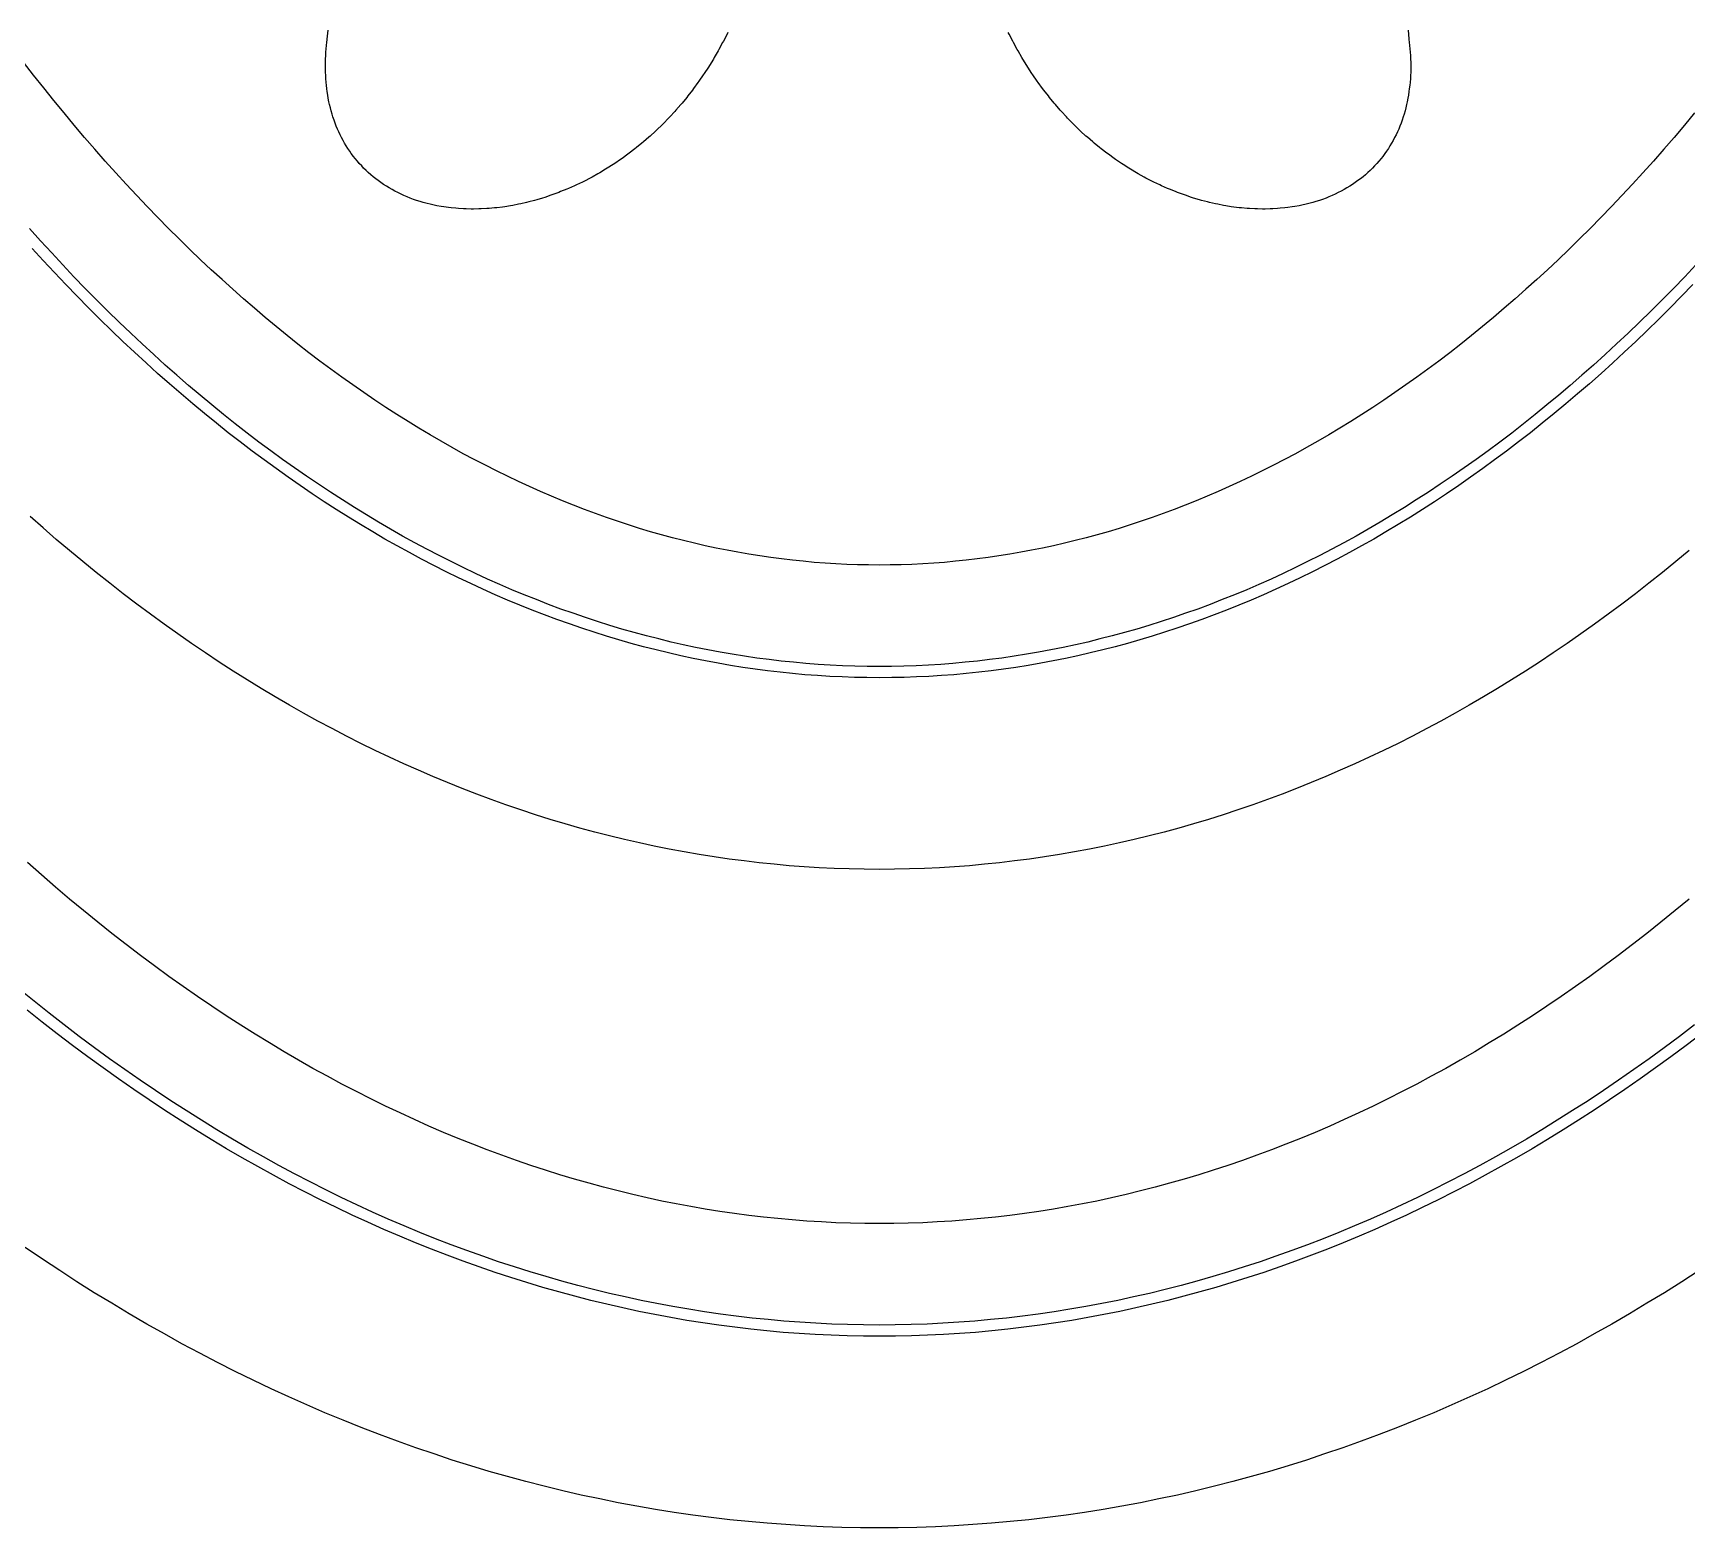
# Model space of a CAD drawing. Header units: metres. Extents: x 10 to 1210, y 10 to 2778.
# Drawn here: x 944.9 to 1091.6, y 1846 to 1978.6 of the extents above; entities that cross this region are included whole.
import ezdxf

# ---------------------------------------------------------------- set-up
doc = ezdxf.new("R2010")
doc.units = ezdxf.units.M
for name, color, linetype in [('ACIKLIK', 5, 'Continuous'), ('CAM_SABLON', 4, 'Continuous'), ('DIS_KENAR_V91_Z3', 1, 'Continuous'), ('LAMBA_T4_Z4', 3, 'Continuous')]:
    doc.layers.add(name, color=color, linetype=linetype)

msp = doc.modelspace()

# ---------------------------------------------------------------- linework, layer by layer
at = {"layer": 'ACIKLIK'}
for points in [[(1092.32, 1971.53), (1091.41, 1970.44), (1090.5, 1969.36), (1089.58, 1968.3), (1088.66, 1967.25), (1087.73, 1966.22), (1086.8, 1965.21), (1085.87, 1964.2), (1084.94, 1963.22), (1084, 1962.25), (1083.06, 1961.29), (1082.11, 1960.35), (1081.17, 1959.42), (1080.22, 1958.51), (1079.27, 1957.62), (1078.31, 1956.74), (1077.35, 1955.88), (1076.39, 1955.03), (1075.43, 1954.2), (1074.47, 1953.38), (1073.5, 1952.58), (1072.54, 1951.79), (1071.57, 1951.02), (1070.6, 1950.26), (1069.63, 1949.52), (1068.65, 1948.8), (1067.68, 1948.09), (1066.7, 1947.4), (1065.73, 1946.72), (1064.75, 1946.05), (1063.77, 1945.41), (1062.79, 1944.78), (1061.81, 1944.16), (1060.84, 1943.56), (1059.86, 1942.97), (1058.88, 1942.4), (1057.9, 1941.84), (1056.92, 1941.3), (1055.94, 1940.78), (1054.95, 1940.27), (1053.97, 1939.77), (1053, 1939.29), (1052.02, 1938.83), (1051.04, 1938.38), (1050.06, 1937.94), (1049.08, 1937.52), (1048.1, 1937.11), (1047.12, 1936.72), (1046.15, 1936.34), (1045.17, 1935.98), (1044.19, 1935.63), (1043.22, 1935.3), (1042.25, 1934.98), (1041.27, 1934.67), (1040.3, 1934.38), (1039.33, 1934.1), (1038.35, 1933.84), (1037.38, 1933.59), (1036.41, 1933.35), (1035.44, 1933.13), (1034.48, 1932.92), (1033.51, 1932.73), (1032.54, 1932.55), (1031.57, 1932.38), (1030.61, 1932.23), (1029.64, 1932.09), (1028.67, 1931.96), (1027.71, 1931.85), (1026.75, 1931.75), (1025.78, 1931.66), (1024.82, 1931.59), (1023.85, 1931.53), (1022.89, 1931.48), (1021.93, 1931.45), (1020.96, 1931.43), (1020, 1931.42), (1019.04, 1931.43), (1018.07, 1931.45), (1017.11, 1931.48), (1016.15, 1931.53), (1015.18, 1931.59), (1014.22, 1931.66), (1013.25, 1931.75), (1012.29, 1931.85), (1011.33, 1931.96), (1010.36, 1932.09), (1009.39, 1932.23), (1008.43, 1932.38), (1007.46, 1932.55), (1006.49, 1932.73), (1005.52, 1932.92), (1004.56, 1933.13), (1003.59, 1933.35), (1002.62, 1933.59), (1001.65, 1933.84), (1000.67, 1934.1), (999.7, 1934.38), (998.73, 1934.67), (997.75, 1934.98), (996.78, 1935.3), (995.81, 1935.63), (994.83, 1935.98), (993.85, 1936.34), (992.88, 1936.72), (991.9, 1937.11), (990.92, 1937.52), (989.94, 1937.94), (988.96, 1938.38), (987.98, 1938.83), (987, 1939.29), (986.03, 1939.77), (985.05, 1940.27), (984.06, 1940.78), (983.08, 1941.3), (982.1, 1941.84), (981.12, 1942.4), (980.14, 1942.97), (979.16, 1943.56), (978.19, 1944.16), (977.21, 1944.78), (976.23, 1945.41), (975.25, 1946.05), (974.27, 1946.72), (973.3, 1947.4), (972.32, 1948.09), (971.35, 1948.8), (970.37, 1949.52), (969.4, 1950.26), (968.43, 1951.02), (967.46, 1951.79), (966.5, 1952.58), (965.53, 1953.38), (964.57, 1954.2), (963.61, 1955.03), (962.65, 1955.88), (961.69, 1956.74), (960.73, 1957.62), (959.78, 1958.51), (958.83, 1959.42), (957.89, 1960.35), (956.94, 1961.29), (956, 1962.25), (955.06, 1963.22), (954.13, 1964.2), (953.2, 1965.21), (952.27, 1966.22), (951.34, 1967.25), (950.42, 1968.3), (949.5, 1969.36), (948.59, 1970.44), (947.68, 1971.53), (946.78, 1972.64), (945.88, 1973.76), (944.98, 1974.89), (944.09, 1976.04)], [(1091.84, 1901.79), (1090.59, 1900.76), (1089.33, 1899.74), (1088.08, 1898.74), (1086.82, 1897.75), (1085.55, 1896.79), (1084.29, 1895.85), (1083.02, 1894.93), (1081.75, 1894.03), (1080.48, 1893.14), (1079.21, 1892.28), (1077.93, 1891.43), (1076.65, 1890.61), (1075.38, 1889.8), (1074.1, 1889.02), (1072.81, 1888.25), (1071.53, 1887.5), (1070.25, 1886.77), (1068.96, 1886.07), (1067.68, 1885.38), (1066.39, 1884.71), (1065.1, 1884.06), (1063.81, 1883.42), (1062.52, 1882.81), (1061.23, 1882.22), (1059.95, 1881.64), (1058.66, 1881.09), (1057.37, 1880.55), (1056.07, 1880.04), (1054.78, 1879.54), (1053.49, 1879.06), (1052.2, 1878.6), (1050.91, 1878.15), (1049.62, 1877.73), (1048.33, 1877.32), (1047.04, 1876.94), (1045.75, 1876.57), (1044.46, 1876.22), (1043.17, 1875.89), (1041.88, 1875.57), (1040.59, 1875.28), (1039.3, 1875), (1038.02, 1874.74), (1036.73, 1874.5), (1035.44, 1874.28), (1034.15, 1874.08), (1032.86, 1873.89), (1031.58, 1873.72), (1030.29, 1873.57), (1029, 1873.44), (1027.72, 1873.32), (1026.43, 1873.22), (1025.14, 1873.14), (1023.86, 1873.08), (1022.57, 1873.04), (1021.29, 1873.01), (1020, 1873), (1018.71, 1873.01), (1017.43, 1873.04), (1016.14, 1873.08), (1014.86, 1873.14), (1013.57, 1873.22), (1012.28, 1873.32), (1011, 1873.44), (1009.71, 1873.57), (1008.42, 1873.72), (1007.14, 1873.89), (1005.85, 1874.08), (1004.56, 1874.28), (1003.27, 1874.5), (1001.98, 1874.74), (1000.7, 1875), (999.41, 1875.28), (998.12, 1875.57), (996.83, 1875.89), (995.54, 1876.22), (994.25, 1876.57), (992.96, 1876.94), (991.67, 1877.32), (990.38, 1877.73), (989.09, 1878.15), (987.8, 1878.6), (986.51, 1879.06), (985.22, 1879.54), (983.93, 1880.04), (982.63, 1880.55), (981.34, 1881.09), (980.05, 1881.64), (978.77, 1882.22), (977.48, 1882.81), (976.19, 1883.42), (974.9, 1884.06), (973.61, 1884.71), (972.32, 1885.38), (971.04, 1886.07), (969.75, 1886.77), (968.47, 1887.5), (967.19, 1888.25), (965.9, 1889.02), (964.62, 1889.8), (963.35, 1890.61), (962.07, 1891.43), (960.79, 1892.28), (959.52, 1893.14), (958.25, 1894.03), (956.98, 1894.93), (955.71, 1895.85), (954.45, 1896.79), (953.18, 1897.75), (951.92, 1898.74), (950.67, 1899.74), (949.41, 1900.76), (948.16, 1901.79), (946.91, 1902.85), (945.67, 1903.93), (944.43, 1905.03)]]:
    msp.add_lwpolyline(points, dxfattribs=at)
at = {"layer": 'CAM_SABLON'}
for points in [[(1092.43, 1958.04), (1091.44, 1957), (1090.44, 1955.96), (1089.44, 1954.95), (1088.44, 1953.94), (1087.43, 1952.96), (1086.41, 1951.99), (1085.39, 1951.03), (1084.37, 1950.09), (1083.35, 1949.16), (1082.32, 1948.26), (1081.29, 1947.36), (1080.26, 1946.48), (1079.22, 1945.62), (1078.18, 1944.78), (1077.13, 1943.95), (1076.09, 1943.13), (1075.04, 1942.33), (1073.99, 1941.55), (1072.93, 1940.78), (1071.88, 1940.03), (1070.82, 1939.3), (1069.76, 1938.58), (1068.7, 1937.88), (1067.63, 1937.19), (1066.57, 1936.52), (1065.5, 1935.86), (1064.43, 1935.22), (1063.36, 1934.6), (1062.29, 1933.99), (1061.21, 1933.4), (1060.14, 1932.82), (1059.06, 1932.26), (1057.99, 1931.72), (1056.91, 1931.19), (1055.83, 1930.67), (1054.75, 1930.18), (1053.67, 1929.7), (1052.59, 1929.23), (1051.5, 1928.78), (1050.42, 1928.35), (1049.34, 1927.93), (1048.25, 1927.52), (1047.17, 1927.14), (1046.08, 1926.77), (1045, 1926.41), (1043.91, 1926.07), (1042.83, 1925.74), (1041.74, 1925.43), (1040.65, 1925.14), (1039.57, 1924.86), (1038.48, 1924.59), (1037.39, 1924.35), (1036.31, 1924.11), (1035.22, 1923.89), (1034.13, 1923.69), (1033.05, 1923.5), (1031.96, 1923.33), (1030.87, 1923.17), (1029.78, 1923.03), (1028.7, 1922.9), (1027.61, 1922.79), (1026.52, 1922.69), (1025.44, 1922.61), (1024.35, 1922.54), (1023.26, 1922.49), (1022.17, 1922.45), (1021.09, 1922.43), (1020, 1922.42), (1018.91, 1922.43), (1017.83, 1922.45), (1016.74, 1922.49), (1015.65, 1922.54), (1014.56, 1922.61), (1013.48, 1922.69), (1012.39, 1922.79), (1011.3, 1922.9), (1010.22, 1923.03), (1009.13, 1923.17), (1008.04, 1923.33), (1006.95, 1923.5), (1005.87, 1923.69), (1004.78, 1923.89), (1003.69, 1924.11), (1002.61, 1924.35), (1001.52, 1924.59), (1000.43, 1924.86), (999.35, 1925.14), (998.26, 1925.43), (997.17, 1925.74), (996.09, 1926.07), (995, 1926.41), (993.92, 1926.77), (992.83, 1927.14), (991.75, 1927.52), (990.66, 1927.93), (989.58, 1928.35), (988.5, 1928.78), (987.41, 1929.23), (986.33, 1929.7), (985.25, 1930.18), (984.17, 1930.67), (983.09, 1931.19), (982.01, 1931.72), (980.94, 1932.26), (979.86, 1932.82), (978.79, 1933.4), (977.71, 1933.99), (976.64, 1934.6), (975.57, 1935.22), (974.5, 1935.86), (973.43, 1936.52), (972.37, 1937.19), (971.3, 1937.88), (970.24, 1938.58), (969.18, 1939.3), (968.12, 1940.03), (967.07, 1940.78), (966.01, 1941.55), (964.96, 1942.33), (963.91, 1943.13), (962.87, 1943.95), (961.82, 1944.78), (960.78, 1945.62), (959.74, 1946.48), (958.71, 1947.36), (957.68, 1948.26), (956.65, 1949.16), (955.63, 1950.09), (954.61, 1951.03), (953.59, 1951.99), (952.57, 1952.96), (951.56, 1953.94), (950.56, 1954.95), (949.56, 1955.96), (948.56, 1957), (947.57, 1958.04), (946.58, 1959.11), (945.59, 1960.19), (944.61, 1961.28)], [(1092.31, 1890.62), (1090.97, 1889.6), (1089.63, 1888.6), (1088.28, 1887.62), (1086.93, 1886.66), (1085.57, 1885.72), (1084.22, 1884.8), (1082.86, 1883.9), (1081.49, 1883.02), (1080.13, 1882.16), (1078.76, 1881.32), (1077.39, 1880.5), (1076.01, 1879.7), (1074.64, 1878.92), (1073.26, 1878.16), (1071.88, 1877.42), (1070.5, 1876.7), (1069.11, 1876), (1067.73, 1875.32), (1066.34, 1874.66), (1064.95, 1874.02), (1063.56, 1873.4), (1062.16, 1872.8), (1060.77, 1872.22), (1059.37, 1871.66), (1057.97, 1871.12), (1056.58, 1870.6), (1055.18, 1870.1), (1053.78, 1869.62), (1052.37, 1869.16), (1050.97, 1868.72), (1049.57, 1868.3), (1048.17, 1867.9), (1046.76, 1867.52), (1045.36, 1867.16), (1043.95, 1866.81), (1042.54, 1866.49), (1041.14, 1866.19), (1039.73, 1865.91), (1038.32, 1865.64), (1036.91, 1865.4), (1035.51, 1865.18), (1034.1, 1864.97), (1032.69, 1864.79), (1031.28, 1864.62), (1029.87, 1864.48), (1028.46, 1864.35), (1027.05, 1864.24), (1025.64, 1864.16), (1024.23, 1864.09), (1022.82, 1864.04), (1021.41, 1864.01), (1020, 1864), (1018.59, 1864.01), (1017.18, 1864.04), (1015.77, 1864.09), (1014.36, 1864.16), (1012.95, 1864.24), (1011.54, 1864.35), (1010.13, 1864.48), (1008.72, 1864.62), (1007.31, 1864.79), (1005.9, 1864.97), (1004.49, 1865.18), (1003.09, 1865.4), (1001.68, 1865.64), (1000.27, 1865.91), (998.86, 1866.19), (997.46, 1866.49), (996.05, 1866.81), (994.64, 1867.16), (993.24, 1867.52), (991.83, 1867.9), (990.43, 1868.3), (989.03, 1868.72), (987.63, 1869.16), (986.22, 1869.62), (984.82, 1870.1), (983.42, 1870.6), (982.03, 1871.12), (980.63, 1871.66), (979.23, 1872.22), (977.84, 1872.8), (976.44, 1873.4), (975.05, 1874.02), (973.66, 1874.66), (972.27, 1875.32), (970.89, 1876), (969.5, 1876.7), (968.12, 1877.42), (966.74, 1878.16), (965.36, 1878.92), (963.99, 1879.7), (962.61, 1880.5), (961.24, 1881.32), (959.87, 1882.16), (958.51, 1883.02), (957.14, 1883.9), (955.78, 1884.8), (954.43, 1885.72), (953.07, 1886.66), (951.72, 1887.62), (950.37, 1888.6), (949.03, 1889.6), (947.69, 1890.62), (946.36, 1891.66), (945.02, 1892.72), (943.7, 1893.8)]]:
    msp.add_lwpolyline(points, dxfattribs=at)
at = {"layer": 'DIS_KENAR_V91_Z3'}
for points in [[(1006.56, 1978.65), (1006.49, 1978.52), (1006.17, 1977.9), (1006.1, 1977.77), (1005.77, 1977.16), (1005.7, 1977.03), (1005.36, 1976.44), (1005.28, 1976.31), (1004.92, 1975.73), (1004.84, 1975.6), (1004.47, 1975.03), (1004.38, 1974.9), (1004, 1974.35), (1003.91, 1974.22), (1003.52, 1973.69), (1003.42, 1973.55), (1003.01, 1973.03), (1002.91, 1972.9), (1002.5, 1972.4), (1002.39, 1972.27), (1001.96, 1971.78), (1001.85, 1971.65), (1001.41, 1971.18), (1001.3, 1971.06), (1000.85, 1970.6), (1000.73, 1970.47), (1000.27, 1970.03), (1000.15, 1969.91), (999.68, 1969.48), (999.55, 1969.37), (999.07, 1968.96), (998.94, 1968.84), (998.46, 1968.45), (998.32, 1968.34), (997.82, 1967.96), (997.68, 1967.86), (997.18, 1967.49), (997.04, 1967.39), (996.53, 1967.05), (996.38, 1966.95), (995.87, 1966.62), (995.71, 1966.53), (995.2, 1966.22), (995.04, 1966.13), (994.52, 1965.84), (994.36, 1965.75), (993.83, 1965.48), (993.66, 1965.4), (993.13, 1965.15), (992.97, 1965.07), (992.44, 1964.83), (992.27, 1964.76), (991.73, 1964.55), (991.56, 1964.48), (991.03, 1964.28), (990.85, 1964.22), (990.32, 1964.04), (990.13, 1963.98), (989.61, 1963.83), (989.42, 1963.77), (988.9, 1963.64), (988.71, 1963.59), (988.19, 1963.47), (987.99, 1963.43), (987.48, 1963.33), (987.28, 1963.29), (986.78, 1963.21), (986.57, 1963.18), (986.08, 1963.12), (985.87, 1963.1), (985.38, 1963.06), (985.17, 1963.04), (984.69, 1963.02), (984.47, 1963.01), (984.01, 1963), (983.79, 1963), (983.34, 1963.01), (983.11, 1963.02), (982.68, 1963.05), (982.44, 1963.07), (982.02, 1963.11), (981.78, 1963.14), (981.38, 1963.19), (981.14, 1963.23), (980.75, 1963.3), (980.51, 1963.35), (980.14, 1963.43), (979.89, 1963.5), (979.54, 1963.59), (979.28, 1963.67), (978.95, 1963.77), (978.69, 1963.86), (978.38, 1963.98), (978.12, 1964.08), (977.83, 1964.21), (977.57, 1964.33), (977.29, 1964.46), (977.03, 1964.59), (976.77, 1964.73), (976.52, 1964.88), (976.27, 1965.03), (976.02, 1965.19), (975.79, 1965.35), (975.55, 1965.52), (975.33, 1965.68), (975.09, 1965.87), (974.89, 1966.04), (974.66, 1966.25), (974.47, 1966.42), (974.25, 1966.64), (974.08, 1966.82), (973.87, 1967.05), (973.7, 1967.24), (973.5, 1967.48), (973.35, 1967.67), (973.16, 1967.92), (973.02, 1968.13), (972.85, 1968.38), (972.71, 1968.6), (972.56, 1968.85), (972.43, 1969.08), (972.29, 1969.34), (972.17, 1969.58), (972.04, 1969.85), (971.93, 1970.1), (971.82, 1970.36), (971.72, 1970.63), (971.63, 1970.89), (971.53, 1971.17), (971.45, 1971.42), (971.37, 1971.72), (971.3, 1971.97), (971.23, 1972.28), (971.17, 1972.52), (971.11, 1972.84), (971.07, 1973.09), (971.02, 1973.42), (970.99, 1973.66), (970.95, 1974), (970.92, 1974.23), (970.9, 1974.59), (970.89, 1974.81), (970.87, 1975.18), (970.87, 1975.39), (970.86, 1975.78), (970.87, 1975.98), (970.88, 1976.37), (970.89, 1976.57), (970.91, 1976.97), (970.93, 1977.15), (970.97, 1977.56), (970.99, 1977.74), (971.03, 1978.06), (971.1, 1978.87)], [(1066.9, 1978.86), (1066.97, 1978.11), (1067.01, 1977.74), (1067.03, 1977.56), (1067.07, 1977.15), (1067.09, 1976.97), (1067.11, 1976.57), (1067.12, 1976.37), (1067.13, 1975.98), (1067.14, 1975.78), (1067.13, 1975.39), (1067.13, 1975.18), (1067.11, 1974.81), (1067.1, 1974.59), (1067.08, 1974.23), (1067.05, 1974), (1067.01, 1973.66), (1066.98, 1973.42), (1066.93, 1973.09), (1066.89, 1972.84), (1066.83, 1972.52), (1066.77, 1972.28), (1066.7, 1971.97), (1066.63, 1971.72), (1066.55, 1971.42), (1066.47, 1971.17), (1066.37, 1970.89), (1066.28, 1970.63), (1066.18, 1970.36), (1066.07, 1970.1), (1065.96, 1969.85), (1065.83, 1969.58), (1065.71, 1969.34), (1065.57, 1969.08), (1065.44, 1968.85), (1065.29, 1968.6), (1065.15, 1968.38), (1064.98, 1968.13), (1064.84, 1967.92), (1064.65, 1967.67), (1064.5, 1967.48), (1064.3, 1967.24), (1064.13, 1967.05), (1063.92, 1966.82), (1063.75, 1966.64), (1063.53, 1966.42), (1063.34, 1966.25), (1063.11, 1966.04), (1062.91, 1965.87), (1062.67, 1965.68), (1062.45, 1965.52), (1062.21, 1965.35), (1061.98, 1965.19), (1061.73, 1965.03), (1061.48, 1964.88), (1061.23, 1964.73), (1060.97, 1964.59), (1060.71, 1964.46), (1060.43, 1964.33), (1060.17, 1964.21), (1059.88, 1964.08), (1059.62, 1963.98), (1059.31, 1963.86), (1059.05, 1963.77), (1058.72, 1963.67), (1058.46, 1963.59), (1058.11, 1963.5), (1057.86, 1963.43), (1057.49, 1963.35), (1057.25, 1963.3), (1056.86, 1963.23), (1056.62, 1963.19), (1056.22, 1963.14), (1055.98, 1963.11), (1055.56, 1963.07), (1055.32, 1963.05), (1054.89, 1963.02), (1054.66, 1963.01), (1054.21, 1963), (1053.99, 1963), (1053.53, 1963.01), (1053.31, 1963.02), (1052.83, 1963.04), (1052.62, 1963.06), (1052.13, 1963.1), (1051.92, 1963.12), (1051.43, 1963.18), (1051.22, 1963.21), (1050.72, 1963.29), (1050.52, 1963.33), (1050.01, 1963.43), (1049.81, 1963.47), (1049.29, 1963.59), (1049.1, 1963.64), (1048.58, 1963.77), (1048.39, 1963.83), (1047.87, 1963.98), (1047.68, 1964.04), (1047.15, 1964.22), (1046.97, 1964.28), (1046.44, 1964.48), (1046.27, 1964.55), (1045.73, 1964.76), (1045.56, 1964.83), (1045.03, 1965.07), (1044.87, 1965.15), (1044.34, 1965.4), (1044.17, 1965.48), (1043.64, 1965.75), (1043.48, 1965.84), (1042.96, 1966.13), (1042.8, 1966.22), (1042.29, 1966.53), (1042.13, 1966.62), (1041.62, 1966.95), (1041.47, 1967.05), (1040.96, 1967.39), (1040.82, 1967.49), (1040.32, 1967.86), (1040.18, 1967.96), (1039.68, 1968.34), (1039.54, 1968.45), (1039.06, 1968.84), (1038.93, 1968.96), (1038.45, 1969.37), (1038.32, 1969.48), (1037.85, 1969.91), (1037.73, 1970.03), (1037.27, 1970.47), (1037.15, 1970.6), (1036.7, 1971.06), (1036.59, 1971.18), (1036.15, 1971.65), (1036.04, 1971.78), (1035.61, 1972.27), (1035.5, 1972.4), (1035.09, 1972.9), (1034.99, 1973.03), (1034.58, 1973.55), (1034.48, 1973.69), (1034.09, 1974.22), (1034, 1974.35), (1033.62, 1974.9), (1033.53, 1975.03), (1033.16, 1975.6), (1033.08, 1975.73), (1032.72, 1976.31), (1032.64, 1976.44), (1032.3, 1977.03), (1032.23, 1977.16), (1031.9, 1977.77), (1031.83, 1977.9), (1031.51, 1978.52), (1031.44, 1978.65)], [(1091.83, 1932.7), (1090.65, 1931.72), (1089.46, 1930.75), (1088.27, 1929.8), (1087.07, 1928.87), (1085.87, 1927.95), (1084.66, 1927.06), (1083.45, 1926.17), (1082.23, 1925.31), (1081.01, 1924.46), (1079.78, 1923.63), (1078.55, 1922.81), (1077.31, 1922.01), (1076.07, 1921.23), (1074.83, 1920.47), (1073.58, 1919.72), (1072.33, 1918.99), (1071.07, 1918.28), (1069.81, 1917.58), (1068.55, 1916.91), (1067.28, 1916.25), (1066.01, 1915.6), (1064.73, 1914.98), (1063.45, 1914.37), (1062.17, 1913.78), (1060.89, 1913.21), (1059.6, 1912.65), (1058.31, 1912.12), (1057.01, 1911.6), (1055.72, 1911.1), (1054.42, 1910.61), (1053.12, 1910.15), (1051.81, 1909.7), (1050.5, 1909.27), (1049.19, 1908.86), (1047.88, 1908.47), (1046.57, 1908.09), (1045.25, 1907.73), (1043.93, 1907.4), (1042.61, 1907.07), (1041.29, 1906.77), (1039.97, 1906.49), (1038.65, 1906.22), (1037.32, 1905.97), (1035.99, 1905.74), (1034.66, 1905.53), (1033.33, 1905.34), (1032, 1905.17), (1030.67, 1905.01), (1029.34, 1904.87), (1028.01, 1904.75), (1026.67, 1904.65), (1025.34, 1904.57), (1024.01, 1904.5), (1022.67, 1904.46), (1021.34, 1904.43), (1020, 1904.42), (1018.66, 1904.43), (1017.33, 1904.46), (1015.99, 1904.5), (1014.66, 1904.57), (1013.33, 1904.65), (1011.99, 1904.75), (1010.66, 1904.87), (1009.33, 1905.01), (1008, 1905.17), (1006.67, 1905.34), (1005.34, 1905.53), (1004.01, 1905.74), (1002.68, 1905.97), (1001.35, 1906.22), (1000.03, 1906.49), (998.71, 1906.77), (997.39, 1907.07), (996.07, 1907.4), (994.75, 1907.73), (993.43, 1908.09), (992.12, 1908.47), (990.81, 1908.86), (989.5, 1909.27), (988.19, 1909.7), (986.88, 1910.15), (985.58, 1910.61), (984.28, 1911.1), (982.99, 1911.6), (981.69, 1912.12), (980.4, 1912.65), (979.11, 1913.21), (977.83, 1913.78), (976.55, 1914.37), (975.27, 1914.98), (973.99, 1915.6), (972.72, 1916.25), (971.45, 1916.91), (970.19, 1917.58), (968.93, 1918.28), (967.67, 1918.99), (966.42, 1919.72), (965.17, 1920.47), (963.93, 1921.23), (962.69, 1922.01), (961.45, 1922.81), (960.22, 1923.63), (958.99, 1924.46), (957.77, 1925.31), (956.55, 1926.17), (955.34, 1927.06), (954.13, 1927.95), (952.93, 1928.87), (951.73, 1929.8), (950.54, 1930.75), (949.35, 1931.72), (948.17, 1932.7), (946.99, 1933.7), (945.82, 1934.71), (944.66, 1935.74)], [(1092.71, 1868.84), (1091.18, 1867.84), (1089.64, 1866.87), (1088.09, 1865.93), (1086.54, 1865), (1084.98, 1864.09), (1083.42, 1863.21), (1081.86, 1862.34), (1080.29, 1861.5), (1078.71, 1860.68), (1077.13, 1859.88), (1075.55, 1859.11), (1073.96, 1858.35), (1072.37, 1857.62), (1070.78, 1856.91), (1069.18, 1856.22), (1067.57, 1855.56), (1065.97, 1854.91), (1064.35, 1854.29), (1062.74, 1853.69), (1061.12, 1853.11), (1059.5, 1852.56), (1057.88, 1852.02), (1056.25, 1851.51), (1054.62, 1851.02), (1052.99, 1850.56), (1051.36, 1850.11), (1049.72, 1849.69), (1048.08, 1849.3), (1046.44, 1848.92), (1044.8, 1848.57), (1043.16, 1848.24), (1041.51, 1847.93), (1039.86, 1847.64), (1038.21, 1847.38), (1036.56, 1847.14), (1034.91, 1846.92), (1033.25, 1846.73), (1031.6, 1846.56), (1029.94, 1846.41), (1028.29, 1846.29), (1026.63, 1846.18), (1024.97, 1846.1), (1023.32, 1846.05), (1021.66, 1846.01), (1020, 1846), (1018.34, 1846.01), (1016.68, 1846.05), (1015.03, 1846.1), (1013.37, 1846.18), (1011.71, 1846.29), (1010.06, 1846.41), (1008.4, 1846.56), (1006.75, 1846.73), (1005.09, 1846.92), (1003.44, 1847.14), (1001.79, 1847.38), (1000.14, 1847.64), (998.49, 1847.93), (996.84, 1848.24), (995.2, 1848.57), (993.56, 1848.92), (991.92, 1849.3), (990.28, 1849.69), (988.64, 1850.11), (987.01, 1850.56), (985.38, 1851.02), (983.75, 1851.51), (982.12, 1852.02), (980.5, 1852.56), (978.88, 1853.11), (977.26, 1853.69), (975.65, 1854.29), (974.03, 1854.91), (972.43, 1855.56), (970.82, 1856.22), (969.22, 1856.91), (967.63, 1857.62), (966.04, 1858.35), (964.45, 1859.11), (962.87, 1859.88), (961.29, 1860.68), (959.71, 1861.5), (958.14, 1862.34), (956.58, 1863.21), (955.02, 1864.09), (953.46, 1865), (951.91, 1865.93), (950.36, 1866.87), (948.82, 1867.84), (947.29, 1868.84), (945.76, 1869.85), (944.24, 1870.88)]]:
    msp.add_lwpolyline(points, dxfattribs=at)
at = {"layer": 'LAMBA_T4_Z4'}
for points in [[(1092.16, 1956.3), (1091.16, 1955.26), (1090.15, 1954.24), (1089.14, 1953.23), (1088.12, 1952.24), (1087.1, 1951.26), (1086.08, 1950.3), (1085.05, 1949.35), (1084.02, 1948.42), (1082.98, 1947.5), (1081.94, 1946.6), (1080.9, 1945.72), (1079.85, 1944.85), (1078.8, 1944), (1077.75, 1943.16), (1076.7, 1942.34), (1075.64, 1941.53), (1074.58, 1940.75), (1073.52, 1939.97), (1072.45, 1939.21), (1071.39, 1938.47), (1070.32, 1937.75), (1069.25, 1937.04), (1068.17, 1936.34), (1067.1, 1935.67), (1066.02, 1935.01), (1064.94, 1934.36), (1063.86, 1933.73), (1062.78, 1933.12), (1061.69, 1932.52), (1060.61, 1931.94), (1059.52, 1931.37), (1058.43, 1930.82), (1057.34, 1930.29), (1056.25, 1929.77), (1055.16, 1929.27), (1054.07, 1928.78), (1052.98, 1928.31), (1051.88, 1927.86), (1050.79, 1927.42), (1049.69, 1926.99), (1048.6, 1926.59), (1047.5, 1926.19), (1046.4, 1925.82), (1045.3, 1925.46), (1044.21, 1925.11), (1043.11, 1924.78), (1042.01, 1924.47), (1040.91, 1924.17), (1039.81, 1923.89), (1038.71, 1923.62), (1037.61, 1923.37), (1036.51, 1923.13), (1035.41, 1922.91), (1034.31, 1922.71), (1033.21, 1922.52), (1032.11, 1922.34), (1031.01, 1922.18), (1029.91, 1922.04), (1028.81, 1921.91), (1027.71, 1921.79), (1026.61, 1921.69), (1025.5, 1921.61), (1024.4, 1921.54), (1023.3, 1921.49), (1022.2, 1921.45), (1021.1, 1921.43), (1020, 1921.42), (1018.9, 1921.43), (1017.8, 1921.45), (1016.7, 1921.49), (1015.6, 1921.54), (1014.5, 1921.61), (1013.39, 1921.69), (1012.29, 1921.79), (1011.19, 1921.91), (1010.09, 1922.04), (1008.99, 1922.18), (1007.89, 1922.34), (1006.79, 1922.52), (1005.69, 1922.71), (1004.59, 1922.91), (1003.49, 1923.13), (1002.39, 1923.37), (1001.29, 1923.62), (1000.19, 1923.89), (999.09, 1924.17), (997.99, 1924.47), (996.89, 1924.78), (995.79, 1925.11), (994.7, 1925.46), (993.6, 1925.82), (992.5, 1926.19), (991.4, 1926.59), (990.31, 1926.99), (989.21, 1927.42), (988.12, 1927.86), (987.02, 1928.31), (985.93, 1928.78), (984.84, 1929.27), (983.75, 1929.77), (982.66, 1930.29), (981.57, 1930.82), (980.48, 1931.37), (979.39, 1931.94), (978.31, 1932.52), (977.22, 1933.12), (976.14, 1933.73), (975.06, 1934.36), (973.98, 1935.01), (972.9, 1935.67), (971.83, 1936.34), (970.75, 1937.04), (969.68, 1937.75), (968.61, 1938.47), (967.55, 1939.21), (966.48, 1939.97), (965.42, 1940.75), (964.36, 1941.53), (963.3, 1942.34), (962.25, 1943.16), (961.2, 1944), (960.15, 1944.85), (959.1, 1945.72), (958.06, 1946.6), (957.02, 1947.5), (955.98, 1948.42), (954.95, 1949.35), (953.92, 1950.3), (952.9, 1951.26), (951.88, 1952.24), (950.86, 1953.23), (949.85, 1954.24), (948.84, 1955.26), (947.84, 1956.3), (946.84, 1957.36), (945.84, 1958.43), (944.85, 1959.51)], [(1092.92, 1889.83), (1091.57, 1888.8), (1090.22, 1887.8), (1088.86, 1886.81), (1087.5, 1885.84), (1086.14, 1884.9), (1084.77, 1883.97), (1083.4, 1883.06), (1082.03, 1882.18), (1080.66, 1881.31), (1079.28, 1880.46), (1077.9, 1879.64), (1076.51, 1878.83), (1075.13, 1878.05), (1073.74, 1877.28), (1072.35, 1876.53), (1070.95, 1875.81), (1069.56, 1875.1), (1068.16, 1874.42), (1066.76, 1873.75), (1065.36, 1873.11), (1063.96, 1872.48), (1062.55, 1871.88), (1061.15, 1871.29), (1059.74, 1870.73), (1058.33, 1870.19), (1056.92, 1869.66), (1055.51, 1869.16), (1054.09, 1868.67), (1052.68, 1868.21), (1051.27, 1867.76), (1049.85, 1867.34), (1048.43, 1866.94), (1047.02, 1866.55), (1045.6, 1866.19), (1044.18, 1865.84), (1042.76, 1865.52), (1041.34, 1865.21), (1039.92, 1864.93), (1038.5, 1864.66), (1037.08, 1864.41), (1035.66, 1864.19), (1034.23, 1863.98), (1032.81, 1863.8), (1031.39, 1863.63), (1029.97, 1863.48), (1028.54, 1863.35), (1027.12, 1863.25), (1025.69, 1863.16), (1024.27, 1863.09), (1022.85, 1863.04), (1021.42, 1863.01), (1020, 1863), (1018.58, 1863.01), (1017.15, 1863.04), (1015.73, 1863.09), (1014.31, 1863.16), (1012.88, 1863.25), (1011.46, 1863.35), (1010.03, 1863.48), (1008.61, 1863.63), (1007.19, 1863.8), (1005.77, 1863.98), (1004.34, 1864.19), (1002.92, 1864.41), (1001.5, 1864.66), (1000.08, 1864.93), (998.66, 1865.21), (997.24, 1865.52), (995.82, 1865.84), (994.4, 1866.19), (992.98, 1866.55), (991.57, 1866.94), (990.15, 1867.34), (988.73, 1867.76), (987.32, 1868.21), (985.91, 1868.67), (984.49, 1869.16), (983.08, 1869.66), (981.67, 1870.19), (980.26, 1870.73), (978.85, 1871.29), (977.45, 1871.88), (976.04, 1872.48), (974.64, 1873.11), (973.24, 1873.75), (971.84, 1874.42), (970.44, 1875.1), (969.05, 1875.81), (967.65, 1876.53), (966.26, 1877.28), (964.87, 1878.05), (963.49, 1878.83), (962.1, 1879.64), (960.72, 1880.46), (959.34, 1881.31), (957.97, 1882.18), (956.6, 1883.06), (955.23, 1883.97), (953.86, 1884.9), (952.5, 1885.84), (951.14, 1886.81), (949.78, 1887.8), (948.43, 1888.8), (947.08, 1889.83), (945.74, 1890.88), (944.4, 1891.94)]]:
    msp.add_lwpolyline(points, dxfattribs=at)

doc.saveas('drawing.dxf')
